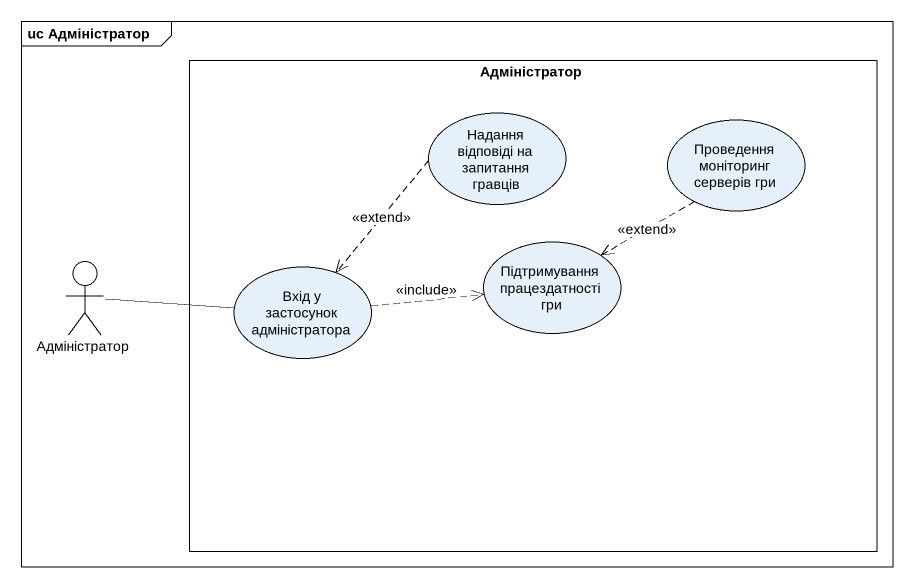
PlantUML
@startuml
mainframe uc Адміністратор
rectangle Адміністратор {
  usecase "Надання відповіді на запитання гравців" as Надання_відповіді_на
  usecase "Проведення моніторинг серверів гри" as Проведення_моніторинг
  usecase "Підтримування працездатності гри" as Підтримування
  usecase "Вхід у застосунок адміністратора" as Вхід_у_застосунок
}
actor "Адміністратор" as Адміністратор_2
Надання_відповіді_на ..> Вхід_у_застосунок : <<extend>>
Проведення_моніторинг ..> Підтримування : <<extend>>
Адміністратор_2 -right- Вхід_у_застосунок
Вхід_у_застосунок .right.> Підтримування : <<include>>
@enduml
